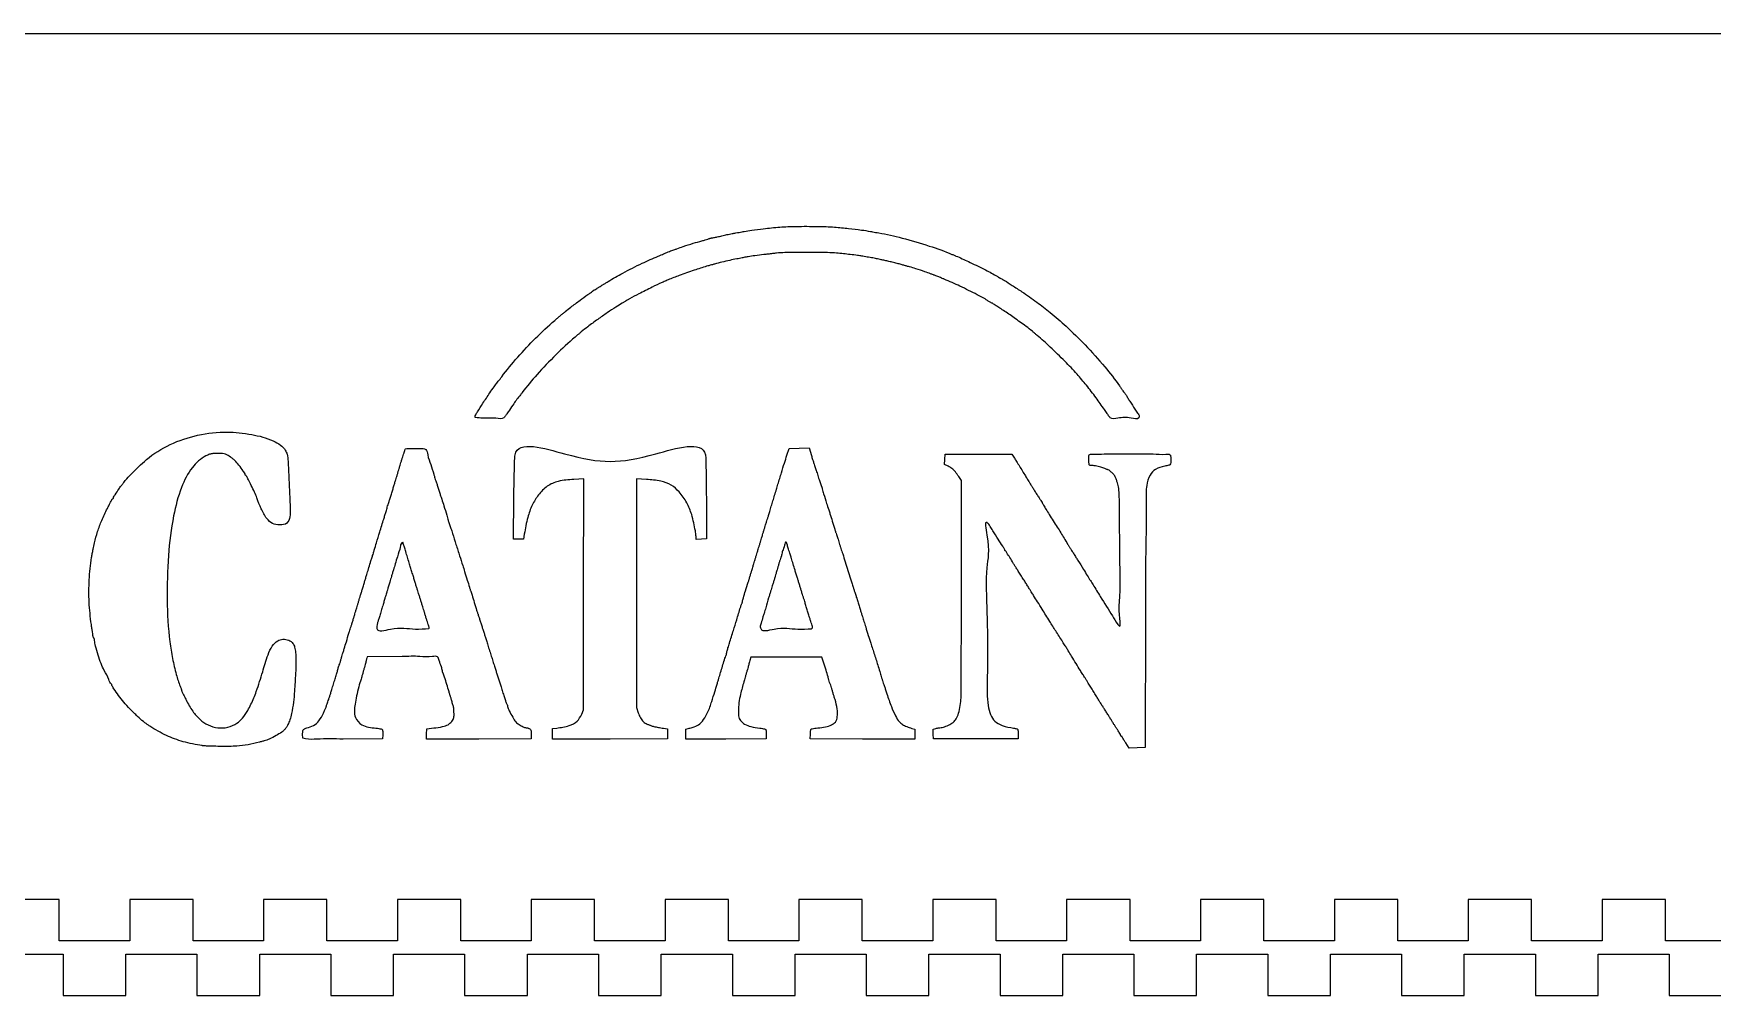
# Model space of a CAD drawing. Extents: x 4 to 418, y 108 to 293.
# Drawn here: x 166.6 to 292.5, y 220.7 to 292.9 of the extents above; entities that cross this region are included whole.
import ezdxf

# ---------------------------------------------------------------- set-up
doc = ezdxf.new("R2010")
doc.units = 0
doc.layers.add('Layer_1', color=7, linetype='CONTINUOUS')

msp = doc.modelspace()

# ---------------------------------------------------------------- linework, layer by layer
at = {"layer": 'Layer_1', "color": 7}
for points in [[(163.730714, 292.9), (168.483571, 292.9), (168.483571, 292.9), (173.773571, 292.9), (173.773571, 292.9), (178.526428, 292.9), (178.526428, 292.9), (183.816428, 292.9), (183.816428, 292.9), (188.569285, 292.9), (188.569285, 292.9), (193.859285, 292.9), (193.859285, 292.9), (198.612143, 292.9), (198.612143, 292.9), (203.902143, 292.9), (203.902143, 292.9), (208.655, 292.9), (208.655, 292.9), (213.945, 292.9), (213.945, 292.9), (218.697857, 292.9), (218.697857, 292.9), (223.987857, 292.9), (223.987857, 292.9), (228.740714, 292.9), (228.740714, 292.9), (234.030714, 292.9), (234.030714, 292.9), (238.783571, 292.9), (238.783571, 292.9), (244.073571, 292.9), (244.073571, 292.9), (248.826428, 292.9), (248.826428, 292.9), (254.116428, 292.9), (254.116428, 292.9), (258.869285, 292.9), (258.869285, 292.9), (264.159285, 292.9), (264.159285, 292.9), (268.912143, 292.9), (268.912143, 292.9), (274.202143, 292.9), (274.202143, 292.9), (278.955, 292.9), (278.955, 292.9), (284.245, 292.9), (284.245, 292.9), (288.997857, 292.9), (288.997857, 292.9), (294.287857, 292.9)], [(199.69802, 264.078323), (199.6981, 264.079093)], [(223.08659, 261.246543), (223.2563, 261.763183), (224.00046, 261.778383), (224.74465, 261.793583), (224.9174, 261.234643)], [(235.17531, 260.426253), (234.91775, 260.543593), (234.93365, 260.935453), (234.94955, 261.327323), (237.4503, 261.327323), (239.95103, 261.327323), (240.15017, 261.028213)], [(236.17327, 251.197293), (236.17327, 259.340193), (235.97986, 259.642503)], [(207.6846, 241.804303), (207.81135, 242.130603), (207.82635, 250.799733), (207.84145, 259.468853), (207.09223, 259.431953)], [(212.53767, 259.433763), (211.80868, 259.468763), (211.80868, 259.283573)], [(203.37943, 255.332153), (203.31493, 254.937883), (202.93807, 254.937883), (202.56124, 254.937883), (202.59694, 258.078533)], [(217.03755, 258.092123), (217.05675, 254.965063), (216.66247, 254.949163), (216.26819, 254.933263), (216.26819, 255.089713)], [(211.80768, 250.702653), (211.80668, 242.306893), (211.92545, 241.919693)], [(196.22662, 248.246183), (196.22662, 248.247123)], [(249.99061, 249.009443), (249.95941, 239.301943), (249.35831, 239.286743), (248.75719, 239.271443), (248.50107, 239.656523)], [(194.20737, 246.140263), (191.58951, 246.125663), (191.56001, 246.004273)], [(225.82214, 245.720283), (225.69382, 246.100963), (223.03371, 246.100963), (220.37359, 246.100963), (220.30159, 245.829063)], [(203.89097, 240.308703), (203.89497, 239.955203), (199.96353, 239.941203), (196.0321, 239.927203), (196.048, 240.321843), (196.0639, 240.716483), (196.58054, 240.776083)], [(205.50006, 240.329323), (205.50006, 240.731263), (205.81276, 240.766863)], [(213.82205, 240.756803), (214.12117, 240.715703), (214.12117, 240.335533), (214.12117, 239.955353), (209.81126, 239.941553), (205.50135, 239.927753), (205.50135, 240.329703), (205.50006, 240.329323)], [(215.50665, 240.304123), (215.50665, 240.681053), (215.68339, 240.734453)], [(232.46074, 240.747213), (232.69187, 240.685313), (232.69187, 240.306453), (232.69187, 239.927593), (228.76265, 239.941593), (224.83342, 239.955593), (224.84142, 240.301273)], [(240.44052, 240.299033), (240.43952, 239.954533), (237.25918, 239.954533), (234.07887, 239.954533), (234.06297, 240.318393), (234.04707, 240.682263), (234.25343, 240.739563)], [(179.20549, 239.448023), (179.20554, 239.448173)], [(186.77028, 240.013413), (186.77087, 240.013593)], [(192.76298, 240.272413), (192.74648, 239.955113), (189.77495, 239.941013)], [(221.53262, 240.272173), (221.51562, 239.955573), (218.51093, 239.941473), (215.50623, 239.927373), (215.50665, 240.304123)], [(294.287857, 224.8), (288.997857, 224.8), (288.997857, 227.9), (284.245, 227.9), (284.245, 224.8), (278.955, 224.8), (278.955, 227.9), (274.202143, 227.9), (274.202143, 224.8), (268.912143, 224.8), (268.912143, 227.9), (264.159285, 227.9), (264.159285, 224.8), (258.869285, 224.8), (258.869285, 227.9), (254.116428, 227.9), (254.116428, 224.8), (248.826428, 224.8), (248.826428, 227.9), (244.073571, 227.9), (244.073571, 224.8), (238.783571, 224.8), (238.783571, 227.9), (234.030714, 227.9), (234.030714, 224.8), (228.740714, 224.8), (228.740714, 227.9), (223.987857, 227.9), (223.987857, 224.8), (218.697857, 224.8), (218.697857, 227.9), (213.945, 227.9), (213.945, 224.8), (208.655, 224.8), (208.655, 227.9), (203.902143, 227.9), (203.902143, 224.8), (198.612143, 224.8), (198.612143, 227.9), (193.859285, 227.9), (193.859285, 224.8), (188.569285, 224.8), (188.569285, 227.9), (183.816428, 227.9), (183.816428, 224.8), (178.526428, 224.8), (178.526428, 227.9), (173.773571, 227.9), (173.773571, 224.8), (168.483571, 224.8), (168.483571, 227.9), (163.730714, 227.9)], [(163.440714, 223.8), (168.773571, 223.8), (168.773571, 220.7), (173.483571, 220.7), (173.483571, 223.8), (178.816428, 223.8), (178.816428, 220.7), (183.526428, 220.7), (183.526428, 223.8), (188.859285, 223.8), (188.859285, 220.7), (193.569285, 220.7), (193.569285, 223.8), (198.902143, 223.8), (198.902143, 220.7), (203.612143, 220.7), (203.612143, 223.8), (208.945, 223.8), (208.945, 220.7), (213.655, 220.7), (213.655, 223.8), (218.987857, 223.8), (218.987857, 220.7), (223.697857, 220.7), (223.697857, 223.8), (229.030714, 223.8), (229.030714, 220.7), (233.740714, 220.7), (233.740714, 223.8), (239.073571, 223.8), (239.073571, 220.7), (243.783571, 220.7), (243.783571, 223.8), (249.116428, 223.8), (249.116428, 220.7), (253.826428, 220.7), (253.826428, 223.8), (259.159285, 223.8), (259.159285, 220.7), (263.869285, 220.7), (263.869285, 223.8), (269.202143, 223.8), (269.202143, 220.7), (273.912143, 220.7), (273.912143, 223.8), (279.245, 223.8), (279.245, 220.7), (283.955, 220.7), (283.955, 223.8), (289.287857, 223.8), (289.287857, 220.7), (293.997857, 220.7)]]:
    msp.add_lwpolyline(points, dxfattribs=at)
msp.add_lwpolyline([(224.93744, 248.227223)], close=True, dxfattribs=at)
for points, knots in [([(199.6981, 264.079093), (199.691899, 264.102667), (199.673075, 264.174223), (199.75779, 264.317787), (199.937324, 264.650259), (200.307138, 265.197287), (200.721398, 265.826609), (201.033204, 266.292604), (201.25732, 266.57255), (201.445906, 266.821414), (201.979268, 267.527122), (202.87655, 268.632672), (204.208993, 270.04488), (205.230447, 270.999284), (205.857817, 271.53879), (206.029643, 271.683995), (206.168209, 271.796117), (206.278116, 271.882639), (206.369056, 271.958197), (206.557927, 272.129239), (206.956432, 272.430809), (207.521265, 272.857741), (208.013099, 273.212083), (208.325321, 273.426232), (208.452508, 273.52471), (208.528082, 273.584637), (208.551605, 273.62576), (208.577681, 273.642063), (208.623425, 273.646324), (208.701806, 273.688164), (208.825604, 273.760261), (208.979781, 273.863042), (209.131288, 273.963549), (209.245161, 274.039321), (209.326845, 274.08102), (209.408495, 274.120826), (209.52108, 274.194146), (209.968274, 274.486345), (210.872109, 274.985271), (212.119524, 275.618794), (213.057768, 276.048251), (213.570223, 276.248341), (213.733329, 276.318101), (213.904244, 276.396383), (214.082171, 276.474464), (214.263559, 276.545974), (214.438185, 276.607125), (214.593503, 276.658109), (214.720846, 276.703156), (214.951532, 276.799891), (215.392662, 276.950335), (216.018059, 277.149191), (216.568318, 277.308581), (216.934455, 277.403564), (217.120744, 277.457723), (217.244189, 277.502628), (217.321813, 277.538683), (217.387088, 277.556236), (217.478741, 277.562779), (217.635961, 277.590093), (217.885216, 277.643784), (218.215405, 277.721744), (218.582731, 277.806901), (218.935259, 277.881327), (219.23886, 277.93755), (219.49105, 277.977918), (219.69964, 278.014714), (220.012992, 278.078099), (220.541791, 278.166049), (221.432557, 278.26262), (222.540362, 278.39166), (223.89973, 278.433748), (225.267891, 278.432179), (226.585149, 278.395587), (227.684178, 278.276135), (228.582332, 278.173348), (229.181526, 278.082297), (229.532158, 278.013919), (229.740722, 277.977832), (230.48415, 277.858862), (231.83691, 277.537729), (233.669618, 276.998842), (234.949672, 276.551665), (235.574841, 276.280963), (235.6745, 276.239145), (236.053164, 276.088095), (236.787846, 275.751806), (237.785517, 275.262024), (238.534829, 274.872249), (238.926167, 274.635164), (239.051046, 274.559664), (239.2072, 274.48015), (239.51421, 274.303548), (240.036099, 273.965917), (240.85262, 273.433441), (241.816795, 272.77602), (242.919633, 271.9049), (244.144289, 270.852609), (245.51878, 269.492513), (246.857213, 267.994806), (247.744618, 266.882016), (248.168156, 266.259129), (248.286038, 266.094665), (248.388138, 265.963795), (248.469427, 265.859362), (248.531152, 265.769197), (248.585991, 265.661919), (248.675038, 265.50774), (248.818786, 265.281194), (249.075656, 264.905695), (249.269348, 264.530872), (249.557363, 264.225129), (249.426727, 263.897905), (248.690298, 264.11329), (248.115399, 264.078182), (247.428359, 263.927219), (247.232287, 264.200563), (247.08573, 264.40136), (246.768464, 264.879439), (246.266226, 265.592357), (245.580557, 266.479522), (244.812405, 267.405049), (243.896951, 268.353573), (242.898475, 269.325364), (242.138171, 270.009757), (241.700622, 270.376353), (241.581694, 270.476178), (241.374349, 270.668711), (240.88697, 271.016306), (240.166258, 271.542852), (239.481297, 272.016122), (239.005361, 272.325359), (238.759576, 272.484988), (238.616937, 272.583401), (238.534443, 272.6359), (238.461468, 272.675194), (238.373354, 272.718896), (238.282156, 272.766), (238.199824, 272.813338), (237.913233, 273.018689), (237.196988, 273.383961), (236.122385, 273.922537), (235.261723, 274.310427), (234.79287, 274.502876), (234.675107, 274.553219), (234.540017, 274.612416), (234.401451, 274.670831), (234.27473, 274.720681), (234.164178, 274.758114), (234.063177, 274.790211), (233.963442, 274.826999), (233.752398, 274.914607), (233.351153, 275.049606), (232.82591, 275.223717), (232.396765, 275.358992), (232.111714, 275.434452), (231.90338, 275.493496), (231.641753, 275.56948), (231.334014, 275.653082), (230.99855, 275.737055), (230.664122, 275.814495), (230.358752, 275.880314), (230.104932, 275.935738), (229.900051, 275.981569), (229.717622, 276.018907), (229.527218, 276.054806), (229.317673, 276.0919), (229.101575, 276.128783), (228.893055, 276.164808), (228.655104, 276.208072), (228.306606, 276.259983), (227.677174, 276.325115), (226.707041, 276.447512), (225.285028, 276.473552), (223.783283, 276.465849), (222.623943, 276.46267), (221.988037, 276.380208), (221.672378, 276.343896), (221.233111, 276.293088), (220.737218, 276.232935), (220.237973, 276.164606), (219.914396, 276.105158), (219.696425, 276.05461), (219.514942, 276.019061), (219.207509, 275.963355), (218.768186, 275.875973), (218.215235, 275.747395), (217.762611, 275.630065), (217.435416, 275.537254), (217.236011, 275.481228), (216.794746, 275.358377), (216.054727, 275.114873), (215.093816, 274.775569), (214.397386, 274.512577), (214.02371, 274.34582), (213.869617, 274.279186), (213.509104, 274.128177), (212.876762, 273.819273), (212.063704, 273.410428), (211.438451, 273.085247), (211.11112, 272.888429), (210.990118, 272.815421), (210.858184, 272.754085), (210.622648, 272.60694), (210.190684, 272.32839), (209.576985, 271.927758), (208.86948, 271.435448), (208.216798, 270.956617), (207.766591, 270.615262), (207.522413, 270.399499), (207.367913, 270.267748), (206.749576, 269.744073), (205.709148, 268.777499), (204.382969, 267.390823), (203.525577, 266.364936), (203.105958, 265.795895), (203.016744, 265.676132), (202.923142, 265.566675), (202.7781, 265.393656), (202.555563, 265.068605), (202.307157, 264.706138), (202.086697, 264.381455), (201.94657, 264.191894), (201.744621, 263.925685), (201.073987, 264.092058), (200.408093, 263.995409), (199.886867, 264.056272), (199.69802, 264.078323)], [0, 0, 0, 0, 0.07129, 0.216391, 0.463794, 1.232774, 2.172365, 2.734314, 2.911505, 3.248023, 3.671002, 5.565382, 7.515777, 9.491319, 9.755681, 9.998112, 10.166174, 10.290388, 10.417745, 10.520775, 11.054647, 11.91512, 12.645215, 12.874392, 13.048615, 13.130838, 13.158836, 13.188864, 13.218508, 13.295039, 13.450233, 13.651315, 13.849367, 13.996391, 14.06084, 14.124361, 14.268756, 14.463061, 15.727692, 17.360803, 18.661909, 18.819995, 19.011117, 19.19399, 19.383967, 19.593962, 19.778728, 19.938945, 20.084418, 20.183764, 20.68923, 21.481439, 22.152917, 22.407358, 22.616231, 22.734705, 22.800986, 22.872765, 22.935826, 23.076205, 23.350959, 23.700822, 24.093934, 24.482163, 24.781605, 25.02011, 25.248354, 25.416967, 25.979191, 26.855633, 28.104652, 29.323337, 30.932326, 32.210059, 33.273519, 34.247215, 34.922378, 35.090791, 35.318886, 35.557326, 37.349365, 39.482775, 41.289509, 41.410046, 41.526517, 41.613725, 42.633053, 43.948671, 44.949103, 45.164349, 45.321476, 45.386576, 45.689935, 46.383375, 47.25093, 48.61472, 49.882198, 51.464957, 53.456623, 55.677582, 57.489526, 57.719232, 57.937223, 58.096417, 58.217104, 58.334358, 58.423389, 58.578267, 58.868102, 59.230395, 59.92711, 60.218021, 60.313694, 60.892212, 61.88649, 62.46064, 62.589071, 62.860565, 63.216753, 64.303654, 65.480503, 66.578203, 67.91047, 69.432381, 70.758185, 70.977672, 71.144961, 71.223876, 71.826265, 72.935609, 73.904582, 74.322594, 74.638425, 74.783714, 74.842448, 74.931662, 75.032162, 75.137535, 75.239619, 75.316662, 76.194564, 77.64134, 78.928164, 79.023782, 79.161789, 79.312365, 79.466252, 79.612911, 79.720749, 79.816336, 79.930829, 80.039514, 80.501767, 81.199808, 81.700212, 81.851017, 82.084368, 82.34981, 82.668326, 83.040976, 83.387188, 83.698105, 83.978114, 84.166593, 84.327924, 84.536721, 84.747848, 84.966325, 85.194392, 85.38267, 85.691866, 86.251082, 87.281, 88.62326, 90.511338, 91.792245, 92.091784, 92.434271, 92.745553, 93.418339, 93.932884, 94.257008, 94.404818, 94.604087, 94.81171, 95.342163, 95.947652, 96.514581, 96.744716, 96.967949, 97.135965, 98.118818, 99.303765, 100.193953, 100.350358, 100.531284, 100.697599, 101.52287, 102.64105, 103.429075, 103.635192, 103.787218, 103.852435, 104.07133, 104.618613, 105.395697, 106.269319, 107.203984, 107.824776, 107.962529, 108.181401, 108.433919, 110.393406, 112.437664, 114.187912, 114.398231, 114.559049, 114.635648, 114.830238, 115.236066, 115.81558, 116.151157, 116.408496, 116.532411, 117.119176, 118.111357, 118.675079, 118.675079, 118.675079, 118.675079]), ([(179.20554, 239.448173), (178.727712, 239.533075), (177.806704, 239.696723), (176.486118, 240.193396), (175.644072, 240.668834), (175.184564, 240.970835), (175.102294, 241.025868), (175.044395, 241.069678), (174.988122, 241.117756), (174.905699, 241.179437), (174.681285, 241.344009), (174.307276, 241.684584), (173.812597, 242.174649), (173.329463, 242.695084), (172.927493, 243.213027), (172.657639, 243.642537), (172.445291, 243.903719), (172.430924, 244.028705), (172.415597, 244.054628), (172.28529, 244.133997), (172.177408, 244.554278), (171.879606, 245.026533), (171.597889, 245.638881), (171.396421, 246.257657), (171.2314, 246.836381), (171.135601, 247.23051), (171.125431, 247.416237), (171.113044, 247.473538), (171.078407, 247.512505), (171.045009, 247.567882), (171.023689, 247.658312), (170.999673, 247.793943), (170.974849, 247.992035), (170.936432, 248.250529), (170.823877, 248.999246), (170.697561, 250.216259), (170.705563, 251.901914), (170.833337, 253.119656), (170.958305, 253.883582), (171.033948, 254.245859), (171.156207, 254.796587), (171.348747, 255.52412), (171.674877, 256.387722), (171.9895, 257.042343), (172.220678, 257.497433), (172.324647, 257.70042), (172.390567, 257.839289), (172.434447, 257.917975), (172.466165, 257.962496), (172.498461, 257.982597), (172.525935, 257.988086), (172.540657, 258.011912), (172.550101, 258.124468), (172.738606, 258.344263), (172.911489, 258.657144), (173.079455, 258.897919), (173.188314, 259.018115), (173.251153, 259.100903), (173.437075, 259.352566), (173.839726, 259.786378), (174.401349, 260.357517), (175.337398, 261.235284), (176.796285, 262.132049), (178.87777, 262.82978), (180.647767, 263.030345), (182.010817, 262.939591), (182.892257, 262.815185), (183.75189, 262.634079), (184.480783, 262.368327), (185.067009, 262.050894), (185.440417, 261.69843), (185.611665, 261.259618), (185.661144, 260.619969), (185.699974, 259.854453), (185.733875, 259.023571), (185.765578, 258.340152), (185.793303, 257.535913), (185.862056, 256.832392), (185.630642, 256.05295), (185.014053, 256.007306), (184.458053, 256.068265), (183.958511, 256.55393), (183.721259, 257.059693), (183.536957, 257.466879), (183.452096, 257.661184), (183.370136, 257.883929), (183.261247, 258.191695), (183.068524, 258.615851), (182.882826, 259.001695), (182.733945, 259.296804), (182.649039, 259.463688), (182.592116, 259.584439), (182.550526, 259.658099), (182.51871, 259.702695), (182.486382, 259.72278), (182.458694, 259.728742), (182.444207, 259.753501), (182.434055, 259.876836), (182.23238, 260.124946), (181.990511, 260.483464), (181.729159, 260.801152), (181.500025, 260.989044), (181.33424, 261.112963), (181.151626, 261.231241), (180.960236, 261.340769), (180.688357, 261.384923), (180.373755, 261.376748), (180.047861, 261.381028), (179.747054, 261.323007), (179.171723, 261.059245), (178.311195, 260.289121), (177.539079, 258.688938), (176.952617, 256.447867), (176.624891, 253.612008), (176.535453, 250.447072), (176.665232, 247.859878), (176.971589, 245.994871), (177.224901, 244.881486), (177.449326, 244.150383), (177.602528, 243.795843), (177.638522, 243.70075), (177.6555, 243.631962), (177.661509, 243.578904), (177.679784, 243.528754), (177.714307, 243.454002), (177.781002, 243.327551), (177.879025, 243.129555), (178.104267, 242.674104), (178.446753, 242.058217), (178.998898, 241.405262), (179.646494, 240.965013), (180.372885, 240.746532), (181.138336, 240.79045), (181.773903, 241.077478), (182.285738, 241.524888), (182.691381, 242.186304), (183.025407, 242.863579), (183.29918, 243.598151), (183.519635, 244.251394), (183.806939, 245.16958), (184.060522, 246.080003), (184.399595, 246.897717), (184.808026, 247.322635), (185.272523, 247.465063), (185.694298, 247.393946), (186.030692, 247.164165), (186.166293, 246.803573), (186.235705, 246.385166), (186.254031, 245.723941), (186.205267, 244.762036), (186.144151, 243.701712), (186.073809, 242.69305), (185.93568, 241.977871), (185.815467, 241.4101), (185.661007, 241.064597), (185.525685, 240.803591), (185.367626, 240.612027), (185.114944, 240.407516), (184.734283, 240.186494), (184.294618, 239.965866), (183.958183, 239.823147), (183.747069, 239.776604), (183.629408, 239.745303), (183.265945, 239.644459), (182.663425, 239.489144), (181.722337, 239.392518), (180.856535, 239.387235), (180.099456, 239.400628), (179.60038, 239.413912), (179.313641, 239.438681), (179.20549, 239.448023)], [0, 0, 0, 0, 1.453383, 2.801379, 4.209004, 4.344563, 4.451162, 4.505847, 4.562263, 4.673131, 4.814548, 5.397019, 6.18722, 6.903484, 7.528911, 8.140191, 8.455531, 8.484933, 8.5146, 8.541766, 8.936073, 9.691699, 10.264808, 10.940445, 11.643633, 12.075429, 12.145273, 12.204929, 12.245205, 12.299536, 12.397558, 12.520551, 12.713962, 12.99572, 13.304811, 14.985293, 16.660085, 18.352583, 18.652161, 18.982019, 19.462607, 20.344758, 21.237036, 22.227204, 22.52231, 22.768232, 22.911737, 22.982645, 23.039424, 23.072721, 23.094797, 23.120038, 23.149224, 23.432848, 23.930525, 24.24731, 24.305114, 24.416967, 24.558789, 25.243804, 26.18794, 26.963648, 29.089402, 31.257184, 33.510133, 34.376615, 35.350919, 36.178948, 37.007978, 37.667658, 38.174547, 38.50401, 39.0555, 40.088006, 40.808948, 41.547833, 42.144698, 43.207747, 43.744973, 44.280804, 44.844243, 45.410076, 46.253905, 46.522494, 46.75084, 46.889707, 47.234424, 47.729831, 48.285989, 48.519336, 48.721252, 48.848022, 48.91905, 48.975926, 49.00928, 49.031466, 49.057358, 49.08763, 49.402795, 49.953822, 50.42097, 50.619793, 50.842311, 51.041093, 51.273922, 51.495886, 51.85564, 52.219056, 52.471111, 52.766995, 54.107594, 55.822466, 58.021304, 61.03975, 64.361801, 67.516902, 68.78984, 70.026762, 70.942299, 71.076336, 71.185549, 71.246836, 71.288396, 71.345211, 71.405747, 71.535646, 71.773789, 72.068615, 73.06025, 73.881189, 74.609438, 75.379546, 76.114098, 76.860524, 77.428271, 78.128382, 79.168722, 79.693304, 80.478276, 81.237319, 82.578532, 83.316639, 83.872018, 84.280576, 84.72245, 85.117854, 85.435329, 85.844904, 86.392526, 87.413033, 88.73493, 89.580137, 90.441638, 90.920055, 91.31431, 91.572857, 91.799713, 92.053372, 92.544026, 93.116084, 93.531861, 93.632906, 93.764125, 93.897102, 94.764629, 95.626384, 96.726909, 97.360665, 97.898339, 98.223951, 98.223951, 98.223951, 98.223951]), ([(202.59694, 258.078533), (202.60297, 258.641556), (202.61298, 259.57608), (202.648482, 260.620326), (202.689372, 262.472057), (208.513657, 260.598293), (211.133569, 260.592756), (216.949158, 262.474523), (217.002639, 260.645422), (217.028151, 259.604113), (217.033977, 258.666896), (217.03755, 258.092123)], [0, 0, 0, 0, 1.67909, 2.787005, 3.210546, 6.929383, 13.76774, 17.488344, 17.889624, 18.970696, 20.685086, 20.685086, 20.685086, 20.685086]), ([(186.77087, 240.013593), (186.757706, 240.07912), (186.72835, 240.225246), (186.747021, 240.432061), (186.76128, 240.61297), (186.852114, 240.702897), (186.94204, 240.749194), (187.190133, 240.811976), (187.585847, 240.917353), (188.024981, 241.335904), (188.258328, 241.774742), (188.414205, 242.123821), (188.48985, 242.297259), (188.531648, 242.410378), (188.54869, 242.500782), (188.586747, 242.604534), (188.640272, 242.75014), (188.708045, 242.935482), (188.779005, 243.151144), (188.855362, 243.400734), (188.94533, 243.701734), (189.05668, 244.059776), (189.177623, 244.4419), (189.285912, 244.788296), (189.359506, 245.04659), (189.401029, 245.203144), (189.407956, 245.289902), (189.426316, 245.349345), (189.4616, 245.421894), (189.50693, 245.535445), (189.561493, 245.703619), (189.62393, 245.911762), (189.685033, 246.12498), (189.738668, 246.306396), (189.800574, 246.503036), (189.895107, 246.806472), (190.039966, 247.287052), (190.167924, 247.719947), (190.26514, 248.038673), (190.316571, 248.201778), (190.379026, 248.395715), (190.449417, 248.619137), (190.52416, 248.863889), (190.59717, 249.110118), (190.662921, 249.333556), (190.717189, 249.514979), (190.763858, 249.662677), (190.810263, 249.81043), (190.864199, 249.991855), (190.926998, 250.206538), (190.989677, 250.421258), (191.043684, 250.602682), (191.092663, 250.757845), (191.14789, 250.93254), (191.219111, 251.168386), (191.305751, 251.457359), (191.39226, 251.74637), (191.463585, 251.982186), (191.518737, 252.156921), (191.567965, 252.312066), (191.622299, 252.493499), (191.711032, 252.79475), (191.806961, 253.119949), (191.894667, 253.420405), (191.956606, 253.593358), (192.006144, 253.740611), (192.058947, 253.913094), (192.154235, 254.234255), (192.311924, 254.763461), (192.549681, 255.542776), (192.762624, 256.233002), (192.918621, 256.741787), (192.992638, 256.986415), (193.050592, 257.184891), (193.100585, 257.357374), (193.152822, 257.529562), (193.214759, 257.727695), (193.2902, 257.968159), (193.379707, 258.258253), (193.476448, 258.574182), (193.567189, 258.870562), (193.639632, 259.106359), (193.695082, 259.281069), (193.743419, 259.436375), (193.797166, 259.617784), (193.859827, 259.832449), (193.922375, 260.047138), (193.976168, 260.22851), (194.021935, 260.376377), (194.068574, 260.524106), (194.123552, 260.705488), (194.187376, 260.919078), (194.251698, 261.129307), (194.30618, 261.301938), (194.349772, 261.423281), (194.381368, 261.508455), (194.404148, 261.580911), (194.412594, 261.660792), (194.485307, 261.775255), (194.794207, 261.740218), (195.170599, 261.774938), (195.581569, 261.750393), (195.859827, 261.762473), (196.088202, 261.629414), (196.119611, 261.137484), (196.378179, 260.568236), (196.529924, 259.996332), (196.639792, 259.623365), (196.692071, 259.450525), (196.742756, 259.308358), (196.800623, 259.146663), (196.87284, 258.919481), (196.961679, 258.636121), (197.049904, 258.352687), (197.121529, 258.125677), (197.222426, 257.833146), (197.3732, 257.389254), (197.520554, 256.854943), (197.656314, 256.480933), (197.674449, 256.311378), (197.692212, 256.2573), (197.732798, 256.172892), (197.791999, 256.004543), (197.88418, 255.728368), (198.041226, 255.228647), (198.255694, 254.54067), (198.508016, 253.742838), (198.728838, 253.062687), (198.920047, 252.456775), (199.088504, 251.913027), (199.216323, 251.48746), (199.292327, 251.238689), (199.324442, 251.138802), (199.382786, 250.97765), (199.480117, 250.66465), (199.630319, 250.184767), (199.753682, 249.766045), (199.836558, 249.498294), (199.869754, 249.398336), (199.910298, 249.293566), (199.962004, 249.145573), (200.032405, 248.927735), (200.118101, 248.655532), (200.203885, 248.380052), (200.275181, 248.153309), (200.333277, 247.975673), (200.391823, 247.794685), (200.465084, 247.558866), (200.560801, 247.247404), (200.675375, 246.877406), (200.800908, 246.478584), (200.928203, 246.080844), (201.049381, 245.70266), (201.157946, 245.358288), (201.253439, 245.04758), (201.342868, 244.756391), (201.434588, 244.46636), (201.533047, 244.162503), (201.638012, 243.839141), (201.747601, 243.494651), (201.853405, 243.155173), (201.945575, 242.86389), (202.020454, 242.657263), (202.066896, 242.532765), (202.107949, 242.478329), (202.123441, 242.436434), (202.136654, 242.291404), (202.280995, 242.002817), (202.482263, 241.618304), (202.696893, 241.235513), (202.990365, 241.019377), (203.252733, 240.868654), (203.466045, 240.802331), (203.600563, 240.789392), (203.676762, 240.763986), (203.762056, 240.728931), (203.85872, 240.66918), (203.891004, 240.505425), (203.890983, 240.386561), (203.89097, 240.308703)], [0, 0, 0, 0, 0.198871, 0.443481, 0.630536, 0.710347, 0.81501, 0.930924, 1.477396, 2.017256, 2.690814, 2.960505, 3.164442, 3.258801, 3.321148, 3.439769, 3.589321, 3.786976, 4.031595, 4.270363, 4.569978, 4.974077, 5.395165, 5.772576, 6.062316, 6.201963, 6.25664, 6.322646, 6.386974, 6.498629, 6.689034, 6.91721, 7.150554, 7.354429, 7.484719, 7.76901, 8.307888, 8.990507, 9.123238, 9.307546, 9.503565, 9.734475, 10.010281, 10.271286, 10.504946, 10.709021, 10.839364, 10.969627, 11.173625, 11.407161, 11.640669, 11.844673, 11.975015, 12.128791, 12.394322, 12.714093, 13.033841, 13.299368, 13.453177, 13.583534, 13.787666, 14.021341, 14.525658, 14.804993, 14.959939, 15.076679, 15.27106, 15.501034, 16.081698, 16.927639, 17.945354, 18.248676, 18.524132, 18.712086, 18.868966, 19.062872, 19.251883, 19.491729, 19.818933, 20.162647, 20.482956, 20.748814, 20.902662, 21.032849, 21.236768, 21.470259, 21.703724, 21.907615, 22.03779, 22.168081, 22.37236, 22.606373, 22.836849, 23.031908, 23.149408, 23.223471, 23.304747, 23.375987, 23.464552, 23.676263, 24.189578, 24.662162, 24.902982, 25.002578, 25.422029, 26.200263, 26.944373, 27.174027, 27.368474, 27.485728, 27.626798, 27.88366, 28.200757, 28.517712, 28.774226, 28.91479, 29.446097, 30.179204, 30.581961, 30.628932, 30.689479, 30.75143, 30.909897, 31.223837, 31.625439, 32.481012, 33.385913, 34.135703, 34.626308, 35.291998, 35.843424, 35.959328, 36.07238, 36.158135, 36.473439, 37.055439, 37.666806, 37.782859, 37.896319, 37.982676, 38.119834, 38.366544, 38.669445, 38.975957, 39.232128, 39.382497, 39.536638, 39.802789, 40.123292, 40.514157, 40.964781, 41.37762, 41.766996, 42.156153, 42.460848, 42.742149, 43.069988, 43.373401, 43.700373, 44.089931, 44.457765, 44.767571, 45.005181, 45.119683, 45.162023, 45.208602, 45.251284, 45.597457, 46.150633, 46.574083, 46.886803, 47.228786, 47.481081, 47.548053, 47.633315, 47.71968, 47.828393, 47.953125, 48.189957, 48.189957, 48.189957, 48.189957]), ([(215.68339, 240.734453), (215.725129, 240.746787), (215.819566, 240.774695), (215.966513, 240.817665), (216.226175, 240.884433), (216.609784, 241.064738), (216.983734, 241.623275), (217.262079, 242.199033), (217.474401, 242.866858), (217.65642, 243.437099), (217.803879, 243.917619), (217.891148, 244.222769), (217.944516, 244.403989), (218.07545, 244.845485), (218.238575, 245.382139), (218.397821, 245.914292), (218.483799, 246.154832), (218.529162, 246.253406), (218.546768, 246.311916), (218.553454, 246.397651), (218.595347, 246.553439), (218.668783, 246.811777), (218.835084, 247.343278), (219.058083, 248.044036), (219.334537, 248.937265), (219.510175, 249.551864), (219.630436, 249.933275), (219.664403, 250.028634), (219.698278, 250.105062), (219.725718, 250.166486), (219.742955, 250.220337), (219.755586, 250.346407), (219.845499, 250.630468), (219.983203, 251.117368), (220.134823, 251.582355), (220.25231, 251.951388), (220.324378, 252.18712), (220.396107, 252.428844), (220.461407, 252.651064), (220.515698, 252.832479), (220.562392, 252.980174), (220.60879, 253.127935), (220.662741, 253.309358), (220.725484, 253.52408), (220.788406, 253.738811), (220.842854, 253.920284), (220.890575, 254.067889), (220.938387, 254.215469), (220.992733, 254.39698), (221.055771, 254.611676), (221.118377, 254.826425), (221.172327, 255.007841), (221.218848, 255.155542), (221.265273, 255.303274), (221.319221, 255.484682), (221.381339, 255.698285), (221.443572, 255.908528), (221.496143, 256.081182), (221.543167, 256.21608), (221.590484, 256.350927), (221.643554, 256.523564), (221.713747, 256.758678), (221.80342, 257.062277), (221.913028, 257.42475), (222.03611, 257.827843), (222.165376, 258.25046), (222.291836, 258.667389), (222.46114, 259.231191), (222.657316, 259.884718), (222.880771, 260.610201), (223.022178, 261.047397), (223.08659, 261.246543)], [0, 0, 0, 0, 0.130589, 0.295464, 0.458927, 0.936952, 1.52155, 2.421398, 2.861101, 3.620051, 4.218416, 4.368606, 4.57221, 4.785153, 5.750123, 6.254754, 6.451862, 6.515328, 6.580274, 6.633721, 6.772543, 7.062289, 7.440605, 8.442466, 9.268922, 10.245506, 10.359785, 10.468729, 10.548945, 10.610454, 10.670669, 10.717398, 10.989558, 11.559122, 12.238745, 12.455426, 12.721083, 12.978212, 13.211853, 13.415935, 13.546284, 13.67655, 13.880553, 14.114092, 14.347656, 14.551842, 14.682449, 14.813029, 15.017226, 15.250827, 15.484315, 15.688297, 15.81861, 15.94887, 16.152857, 16.386371, 16.616219, 16.810671, 16.927697, 17.044766, 17.239367, 17.469412, 17.780909, 18.189046, 18.605458, 19.045304, 19.514878, 19.912515, 20.811322, 21.561893, 22.189797, 22.189797, 22.189797, 22.189797]), ([(224.9174, 261.234643), (224.948307, 261.135811), (225.004294, 260.956778), (225.074866, 260.733729), (225.136136, 260.559086), (225.203004, 260.363124), (225.291823, 260.081686), (225.403256, 259.724472), (225.514864, 259.368622), (225.606956, 259.09245), (225.666184, 258.924096), (225.70696, 258.839744), (225.724782, 258.785655), (225.743159, 258.614721), (225.87982, 258.238464), (226.026325, 257.703731), (226.197731, 257.210871), (226.343806, 256.768176), (226.491627, 256.287236), (226.617607, 255.865039), (226.701741, 255.589634), (226.734058, 255.489792), (226.778987, 255.364384), (226.843583, 255.186073), (226.931513, 254.904335), (227.019134, 254.612279), (227.099321, 254.348468), (227.152933, 254.175877), (227.210603, 254.010433), (227.313507, 253.708917), (227.526013, 253.018167), (227.754871, 252.292075), (227.951949, 251.663336), (228.040495, 251.382312), (228.120912, 251.130139), (228.202159, 250.874679), (228.293313, 250.5846), (228.394182, 250.261195), (228.495242, 249.93781), (228.586637, 249.6477), (228.671503, 249.383712), (228.761901, 249.100088), (228.869435, 248.755554), (229.015233, 248.284991), (229.181386, 247.745311), (229.399835, 247.056597), (229.651856, 246.27458), (229.891983, 245.527658), (230.076877, 244.948432), (230.178397, 244.596868), (230.253997, 244.341772), (230.306857, 244.169058), (230.357845, 244.025519), (230.417577, 243.859312), (230.493988, 243.623108), (230.655543, 243.11441), (230.87769, 242.448439), (231.184245, 241.748196), (231.454642, 241.278212), (231.766231, 241.024968), (232.085383, 240.86195), (232.330219, 240.78711), (232.46074, 240.747213)], [0, 0, 0, 0, 0.310665, 0.562762, 0.701753, 0.86588, 1.183916, 1.587034, 1.988554, 2.30246, 2.460974, 2.522921, 2.583511, 2.63052, 3.037377, 3.773593, 4.297965, 4.601312, 5.172281, 5.807211, 5.923121, 6.036194, 6.121986, 6.322749, 6.605079, 7.00719, 7.23755, 7.432285, 7.549284, 7.763144, 8.388034, 9.71711, 10.047177, 10.364732, 10.60104, 10.84123, 11.16894, 11.513228, 11.857541, 12.185367, 12.425719, 12.689421, 13.078409, 13.508492, 14.16732, 14.772431, 15.676062, 16.632172, 17.126212, 17.499993, 17.729873, 17.924456, 18.041716, 18.186802, 18.454292, 18.786322, 19.788512, 20.555388, 21.086311, 21.387981, 21.746079, 22.154938, 22.154938, 22.154938, 22.154938]), ([(240.15017, 261.028213), (240.202743, 260.94706), (240.330557, 260.749763), (240.534456, 260.422935), (240.758271, 260.059758), (240.963767, 259.722337), (241.118824, 259.468544), (241.221034, 259.30161), (241.301253, 259.170476), (241.395178, 259.016407), (241.519603, 258.810824), (241.670079, 258.568579), (241.833888, 258.31089), (241.993142, 258.069387), (242.123004, 257.869049), (242.214307, 257.730833), (242.27345, 257.611819), (242.367421, 257.446414), (242.539368, 257.170643), (242.886196, 256.6179), (243.344562, 255.89095), (243.803661, 255.15332), (244.079392, 254.694929), (244.220538, 254.452611), (244.32312, 254.290065), (244.456132, 254.08241), (244.609431, 253.843944), (244.766766, 253.594643), (245.0106, 253.202225), (245.290007, 252.745797), (245.601163, 252.242627), (245.840996, 251.859665), (246.074916, 251.485377), (246.323619, 251.085997), (246.80319, 250.309726), (247.37257, 249.423013), (247.76558, 248.740473), (248.155104, 248.236283), (247.954931, 249.738871), (248.147043, 250.847141), (248.041014, 253.742881), (248.055424, 256.181606), (248.039447, 257.990515), (247.988736, 258.839993), (247.863754, 259.236682), (247.778817, 259.513485), (247.673469, 259.723922), (247.514047, 259.900316), (247.350608, 260.054429), (247.216112, 260.155016), (247.114752, 260.169802), (247.037492, 260.202712), (246.881703, 260.277646), (246.611209, 260.364048), (246.25345, 260.439813), (245.988711, 260.491142), (245.783293, 260.479906), (245.737148, 260.651107), (245.738238, 260.820159), (245.729263, 261.023673), (245.738305, 261.163302), (245.757788, 261.344077), (246.287068, 261.299051), (247.163748, 261.39297), (248.747495, 261.328588), (250.324245, 261.393595), (251.240145, 261.286896), (251.862708, 261.367573), (251.890833, 260.998377), (251.887017, 260.782362), (251.873546, 260.510632), (251.718321, 260.495995), (251.592304, 260.460111), (251.248545, 260.391488), (250.745535, 260.267736), (250.252579, 259.714021), (250.014735, 258.873444), (250.075193, 257.130663), (249.980345, 253.808977), (249.986636, 250.867474), (249.99061, 249.009443)], [0, 0, 0, 0, 0.290079, 0.705228, 1.155603, 1.569896, 1.890436, 2.047837, 2.157116, 2.351609, 2.58916, 2.878025, 3.207111, 3.505212, 3.745704, 3.923784, 4.001177, 4.144136, 4.494304, 4.976002, 6.101843, 7.072453, 7.582432, 7.706584, 7.913687, 8.158961, 8.446425, 8.764142, 9.043343, 9.832431, 10.369593, 10.818205, 11.187881, 11.694158, 12.227422, 13.941559, 14.696913, 14.882708, 15.474805, 17.193305, 19.954592, 23.236309, 24.80046, 25.355405, 25.776309, 26.042719, 26.223771, 26.477312, 26.747633, 26.906919, 26.962164, 27.05182, 27.157305, 27.481069, 27.902899, 28.235438, 28.337435, 28.441976, 28.689814, 28.880659, 29.037224, 29.127335, 29.372653, 30.260176, 32.153584, 33.928584, 34.884406, 35.199016, 35.440883, 35.787655, 35.989154, 36.07042, 36.215657, 36.393402, 37.117543, 37.716415, 38.518079, 39.677226, 42.926366, 48.498271, 48.498271, 48.498271, 48.498271]), ([(235.97986, 259.642503), (235.897232, 259.764539), (235.746568, 259.987058), (235.478003, 260.262264), (235.273051, 260.3733), (235.17531, 260.426253)], [0, 0, 0, 0, 0.442178, 0.806265, 1.138196, 1.138196, 1.138196, 1.138196]), ([(207.09223, 259.431953), (206.699657, 259.406761), (206.007573, 259.362349), (205.05706, 258.969224), (204.431107, 258.29041), (203.931134, 257.494309), (203.586229, 256.492722), (203.453887, 255.750012), (203.37943, 255.332153)], [0, 0, 0, 0, 1.175544, 2.072417, 3.002736, 3.892798, 4.882302, 6.155112, 6.155112, 6.155112, 6.155112]), ([(211.80868, 259.283573), (211.808592, 258.868962), (211.808284, 257.426766), (211.807823, 254.56646), (211.807732, 252.120764), (211.80768, 250.702653)], [0, 0, 0, 0, 1.243832, 4.326588, 8.58092, 8.58092, 8.58092, 8.58092]), ([(216.26819, 255.089713), (216.266019, 255.130724), (216.260798, 255.229342), (216.240236, 255.388808), (216.155643, 255.918438), (215.996166, 256.708805), (215.5927, 257.70877), (215.065086, 258.459508), (214.41702, 259.059077), (213.543402, 259.360175), (212.900215, 259.407236), (212.53767, 259.433763)], [0, 0, 0, 0, 0.123175, 0.296193, 0.481934, 1.732604, 2.706576, 3.692644, 4.46754, 5.310953, 6.400509, 6.400509, 6.400509, 6.400509]), ([(248.50107, 239.656523), (248.457398, 239.72314), (248.380462, 239.840496), (248.296523, 239.986221), (248.24745, 240.07287), (248.241236, 240.120544), (248.219194, 240.140854), (248.191258, 240.144813), (248.162806, 240.149863), (248.141079, 240.17249), (248.135624, 240.222605), (248.085758, 240.313281), (248.000773, 240.463227), (247.876895, 240.655363), (247.746541, 240.853562), (247.638532, 241.020451), (247.553981, 241.15269), (247.472314, 241.2878), (247.366834, 241.459237), (247.233401, 241.678216), (247.081692, 241.923065), (246.92767, 242.167945), (246.786221, 242.387194), (246.669671, 242.567669), (246.583267, 242.703686), (246.513373, 242.82505), (246.423016, 242.980378), (246.280598, 243.211514), (246.093532, 243.514557), (245.894051, 243.834684), (245.719698, 244.11492), (245.577511, 244.344416), (245.440593, 244.562059), (245.282949, 244.810554), (245.054301, 245.167245), (244.772049, 245.617487), (244.467021, 246.109648), (244.253577, 246.478862), (244.091294, 246.742162), (243.947694, 246.968567), (243.659491, 247.420489), (243.269463, 248.029468), (242.759675, 248.841162), (242.30753, 249.571822), (241.907342, 250.217744), (241.636778, 250.652909), (241.439499, 250.968263), (241.284088, 251.212995), (241.132701, 251.453253), (240.963087, 251.723182), (240.779859, 252.013804), (240.590843, 252.311812), (240.411071, 252.592932), (240.258618, 252.831915), (240.144828, 253.01252), (239.996776, 253.255355), (239.834811, 253.56803), (239.618792, 253.837725), (239.531169, 254.055749), (239.453042, 254.072848), (239.438367, 254.097129), (239.43602, 254.136997), (239.407859, 254.202836), (239.354605, 254.297239), (239.188125, 254.549365), (238.908821, 254.976816), (238.595553, 255.475838), (238.38789, 255.828631), (238.285592, 256.021195), (238.206319, 256.113369), (237.861305, 256.386798), (238.360884, 254.191708), (237.944509, 252.768976), (238.145769, 248.708152), (238.148925, 245.421466), (238.074531, 242.845864), (238.317436, 241.80604), (238.659054, 241.234751), (239.304267, 240.902147), (239.842406, 240.804992), (240.213264, 240.746342), (240.309403, 240.718186), (240.398688, 240.694968), (240.420492, 240.592683), (240.437591, 240.467351), (240.439468, 240.359504), (240.44052, 240.299033)], [0, 0, 0, 0, 0.238652, 0.420426, 0.506697, 0.533806, 0.560727, 0.588992, 0.617472, 0.645756, 0.675373, 0.765159, 0.951653, 1.195257, 1.449519, 1.663741, 1.791545, 1.920383, 2.137337, 2.395415, 2.689666, 3.001446, 3.263276, 3.472395, 3.646004, 3.746573, 3.892512, 4.18509, 4.560969, 4.960931, 5.316654, 5.551115, 5.770847, 6.088036, 6.433958, 7.041886, 7.68224, 8.170871, 8.321126, 8.610091, 8.975173, 9.929129, 10.77959, 11.850654, 12.506856, 13.059126, 13.387913, 13.622782, 13.928847, 14.239836, 14.579171, 14.95952, 15.298541, 15.580173, 15.810084, 15.938524, 16.434812, 16.844671, 17.026238, 17.048261, 17.073854, 17.103742, 17.167869, 17.284753, 17.430272, 18.072809, 18.818369, 19.194946, 19.304677, 19.467511, 19.568297, 20.50185, 22.948976, 26.379991, 31.398537, 33.299946, 34.005818, 34.585146, 35.229714, 36.10157, 36.234445, 36.345592, 36.412189, 36.486594, 36.627313, 36.806931, 36.806931, 36.806931, 36.806931]), ([(196.22662, 248.247123), (196.230095, 248.260861), (196.23877, 248.295156), (196.227804, 248.355221), (196.201035, 248.438257), (196.155294, 248.564197), (196.100924, 248.74284), (196.03505, 248.963502), (195.96424, 249.204993), (195.892612, 249.44068), (195.822702, 249.662837), (195.75173, 249.884853), (195.678444, 250.120573), (195.602236, 250.369729), (195.525824, 250.618876), (195.45209, 250.854605), (195.379523, 251.079059), (195.30591, 251.310174), (195.227997, 251.564026), (195.143236, 251.847971), (195.050884, 252.157978), (194.951595, 252.484241), (194.845453, 252.827001), (194.731078, 253.195224), (194.610027, 253.596313), (194.487802, 253.984977), (194.393084, 254.345841), (194.301303, 254.530261), (194.279159, 254.752991), (194.093182, 254.603761), (194.07598, 254.218319), (193.857058, 253.695149), (193.70549, 253.125119), (193.579039, 252.708283), (193.482505, 252.393067), (193.387813, 252.087767), (193.264104, 251.670508), (193.141947, 251.256444), (193.040892, 250.916442), (192.986404, 250.735041), (192.942342, 250.594723), (192.904501, 250.473939), (192.86725, 250.346969), (192.825641, 250.199029), (192.777746, 250.031643), (192.72362, 249.850371), (192.665477, 249.662713), (192.607297, 249.475068), (192.553188, 249.293795), (192.505316, 249.126415), (192.463711, 248.97852), (192.426811, 248.851524), (192.378478, 248.69697), (192.332204, 248.531608), (192.294188, 248.367741), (192.351925, 247.917571), (193.84086, 248.438324), (194.888818, 248.142043), (195.876468, 248.218926), (196.22662, 248.246183)], [0, 0, 0, 0, 0.042154, 0.105238, 0.178597, 0.305152, 0.506437, 0.738943, 0.99595, 1.261426, 1.477914, 1.694638, 1.960676, 2.218456, 2.476286, 2.742483, 2.959418, 3.183961, 3.470143, 3.75602, 4.072945, 4.440531, 4.779206, 5.149097, 5.598546, 6.03023, 6.391939, 6.657969, 6.770841, 6.849707, 7.197618, 7.948441, 8.508809, 8.97427, 9.253726, 9.498024, 9.933159, 10.559358, 10.793142, 10.997271, 11.127568, 11.234361, 11.376982, 11.524512, 11.695402, 11.899287, 12.092035, 12.284777, 12.488658, 12.659547, 12.807045, 12.949571, 13.056266, 13.292848, 13.464487, 13.560816, 14.585316, 16.450613, 17.475147, 17.475147, 17.475147, 17.475147]), ([(224.93738, 248.227283), (224.960732, 248.248918), (225.031607, 248.314582), (224.941069, 248.556091), (224.875821, 248.798175), (224.773465, 249.104077), (224.684977, 249.393296), (224.586852, 249.717156), (224.489759, 250.040667), (224.40089, 250.330807), (224.322384, 250.579975), (224.248914, 250.809434), (224.175597, 251.045159), (224.098886, 251.295472), (224.021656, 251.549094), (223.946203, 251.793814), (223.864791, 252.055268), (223.779265, 252.327473), (223.673565, 252.681102), (223.578953, 253.008499), (223.49269, 253.298007), (223.44014, 253.470593), (223.373782, 253.664553), (223.284733, 253.926081), (223.184753, 254.247544), (223.119111, 254.501199), (223.077505, 254.640965), (223.054692, 254.695787), (222.950704, 254.768576), (222.899432, 254.345899), (222.767437, 254.130046), (222.695198, 253.841917), (222.679399, 253.700558), (222.661601, 253.646724), (222.627838, 253.576709), (222.584786, 253.463462), (222.531373, 253.295489), (222.469929, 253.086206), (222.409297, 252.868574), (222.354919, 252.678247), (222.308443, 252.517796), (222.26076, 252.357505), (222.204577, 252.167152), (222.137965, 251.940542), (222.065444, 251.697726), (221.99374, 251.461994), (221.92415, 251.240533), (221.855199, 251.020679), (221.785026, 250.789504), (221.663547, 250.37968), (221.526202, 249.910626), (221.386906, 249.434177), (221.260779, 249.04606), (221.168887, 248.708247), (221.064165, 248.413171), (221.200554, 247.934813), (222.549483, 248.421664), (223.626793, 248.146061), (224.586884, 248.205515), (224.93744, 248.227223)], [0, 0, 0, 0, 0.090048, 0.273298, 0.66004, 0.900572, 1.227942, 1.57131, 1.914564, 2.241569, 2.481553, 2.698304, 2.964365, 3.222139, 3.483715, 3.759723, 3.990401, 4.305225, 4.615685, 5.097639, 5.327584, 5.521975, 5.638783, 5.942541, 6.350768, 6.648642, 6.727681, 6.789065, 6.824675, 7.069823, 7.530778, 7.851557, 7.898081, 7.958329, 8.020166, 8.131378, 8.321236, 8.548956, 8.785664, 8.999, 9.142779, 9.286801, 9.500699, 9.73819, 9.995394, 10.260943, 10.477369, 10.691802, 10.952179, 11.202124, 11.974187, 12.418047, 12.692218, 13.195795, 13.481258, 13.601625, 14.598543, 16.389886, 17.420121, 17.420121, 17.420121, 17.420121]), ([(234.25343, 240.739563), (234.292781, 240.749519), (234.368867, 240.768769), (234.472683, 240.789866), (234.652715, 240.802802), (234.935462, 240.860992), (235.289263, 241.027653), (235.63423, 241.233237), (235.8726, 241.581654), (236.021142, 242.049374), (236.162615, 242.784163), (236.132473, 244.323185), (236.185983, 247.177882), (236.178128, 249.661314), (236.17327, 251.197293)], [0, 0, 0, 0, 0.121813, 0.235527, 0.317024, 0.66307, 1.092443, 1.488689, 1.848257, 2.328259, 2.953684, 4.085145, 6.926266, 11.532198, 11.532198, 11.532198, 11.532198]), ([(191.56001, 246.004273), (191.552649, 245.975178), (191.535809, 245.908614), (191.507721, 245.804734), (191.472199, 245.679597), (191.428104, 245.519956), (191.374489, 245.320538), (191.314797, 245.091609), (191.250798, 244.856354), (191.188199, 244.638497), (191.081234, 244.309601), (190.939242, 243.8328), (190.791483, 243.198557), (190.655972, 242.447903), (190.553173, 241.608637), (191.246609, 240.84395), (191.958179, 240.800553), (192.45003, 240.746336), (192.604125, 240.710195), (192.731234, 240.674959), (192.75281, 240.559685), (192.76718, 240.433514), (192.764466, 240.329394), (192.76298, 240.272413)], [0, 0, 0, 0, 0.090033, 0.205982, 0.322815, 0.480274, 0.702836, 0.942307, 1.190016, 1.43425, 1.622228, 2.227408, 2.927818, 3.566496, 4.54851, 5.290526, 6.365487, 6.588651, 6.763889, 6.859571, 6.943272, 7.083502, 7.253011, 7.253011, 7.253011, 7.253011]), ([(196.58054, 240.776083), (196.803185, 240.802488), (197.168097, 240.845765), (197.651475, 240.986859), (197.89588, 241.21436), (198.056563, 241.39932), (198.108195, 241.606883), (198.103625, 241.825891), (198.098889, 242.055619), (198.083271, 242.24138), (198.056992, 242.393799), (198.01415, 242.525834), (197.977108, 242.663429), (197.93838, 242.807742), (197.900992, 242.94517), (197.866197, 243.063263), (197.831918, 243.162679), (197.797729, 243.258657), (197.764319, 243.367658), (197.688009, 243.635766), (197.569527, 244.048053), (197.417661, 244.512785), (197.322515, 244.815437), (197.257679, 244.946092), (197.239174, 245.001649), (197.223717, 245.147471), (197.13804, 245.43463), (197.005499, 245.756706), (196.907975, 246.210785), (196.249208, 246.070288), (195.434916, 246.177207), (194.658155, 246.15383), (194.20737, 246.140263)], [0, 0, 0, 0, 0.674962, 1.106258, 1.474106, 1.661719, 1.829449, 2.099635, 2.31834, 2.518747, 2.658465, 2.781058, 2.934632, 3.085983, 3.2293, 3.361921, 3.4552, 3.54474, 3.667554, 3.79711, 4.381081, 4.953627, 5.266037, 5.328908, 5.39112, 5.440233, 5.768201, 6.269896, 6.561885, 6.946227, 7.904731, 9.230225, 9.230225, 9.230225, 9.230225]), ([(220.30159, 245.829063), (220.287413, 245.775941), (220.25931, 245.670635), (220.219782, 245.525573), (220.181051, 245.387655), (220.136654, 245.23359), (220.082609, 245.043201), (220.019852, 244.822331), (219.95669, 244.599802), (219.90118, 244.404922), (219.778613, 243.977333), (219.616135, 243.41285), (219.466491, 242.688737), (219.452447, 242.144688), (219.44701, 241.752476), (219.478575, 241.492715), (219.634287, 241.26673), (219.922216, 241.022523), (220.43218, 240.843362), (220.886635, 240.784514), (221.233999, 240.745258), (221.379646, 240.70895), (221.50171, 240.673008), (221.522921, 240.558948), (221.537101, 240.43294), (221.534205, 240.329034), (221.53262, 240.272173)], [0, 0, 0, 0, 0.164943, 0.326976, 0.451049, 0.594697, 0.807978, 1.044782, 1.283537, 1.501933, 1.652683, 2.617936, 3.264703, 3.86403, 4.243054, 4.448672, 4.631259, 5.049668, 5.562038, 6.223418, 6.431561, 6.598549, 6.691455, 6.775041, 6.915007, 7.084179, 7.084179, 7.084179, 7.084179]), ([(224.84142, 240.301273), (224.843632, 240.362184), (224.847585, 240.471012), (224.86693, 240.596061), (224.886421, 240.710373), (225.021174, 240.724357), (225.179953, 240.757404), (225.52002, 240.782004), (225.947722, 240.835477), (226.395196, 240.978266), (226.774185, 241.199417), (226.902046, 241.675275), (226.868816, 242.253603), (226.748656, 242.749634), (226.628258, 243.116604), (226.562174, 243.334406), (226.493431, 243.565977), (226.429092, 243.781255), (226.375931, 243.95389), (226.328563, 244.088753), (226.281354, 244.223656), (226.228375, 244.396293), (226.137904, 244.698984), (226.03991, 245.040493), (225.92618, 245.41249), (225.857474, 245.61575), (225.82214, 245.720283)], [0, 0, 0, 0, 0.18074, 0.322922, 0.397752, 0.488845, 0.673735, 0.913933, 1.494673, 1.966723, 2.329451, 2.743755, 3.348397, 4.074339, 4.26236, 4.507609, 4.757007, 4.987068, 5.181695, 5.298797, 5.415861, 5.61044, 5.840439, 6.363663, 6.676287, 7.007301, 7.007301, 7.007301, 7.007301]), ([(211.92545, 241.919693), (211.974572, 241.787619), (212.0668, 241.539646), (212.294792, 241.237499), (212.523946, 241.090012), (212.692823, 241.030631), (212.785391, 240.994388), (212.916517, 240.939121), (213.132939, 240.880905), (213.450625, 240.813911), (213.694122, 240.776473), (213.82205, 240.756803)], [0, 0, 0, 0, 0.421323, 0.791051, 1.113773, 1.220788, 1.32794, 1.412001, 1.647429, 1.998096, 2.386266, 2.386266, 2.386266, 2.386266]), ([(205.81276, 240.766863), (206.124419, 240.80971), (206.661146, 240.883498), (207.377259, 241.220884), (207.585332, 241.615865), (207.6846, 241.804303)], [0, 0, 0, 0, 0.947079, 1.631025, 2.255014, 2.255014, 2.255014, 2.255014]), ([(189.77495, 239.941013), (189.124897, 239.957427), (188.194398, 239.980923), (187.171935, 239.888498), (186.835997, 239.992975), (186.77028, 240.013413)], [0, 0, 0, 0, 1.960966, 2.80697, 3.012715, 3.012715, 3.012715, 3.012715])]:
    msp.add_open_spline(points, degree=3, knots=knots, dxfattribs=at)

doc.saveas('drawing.dxf')
